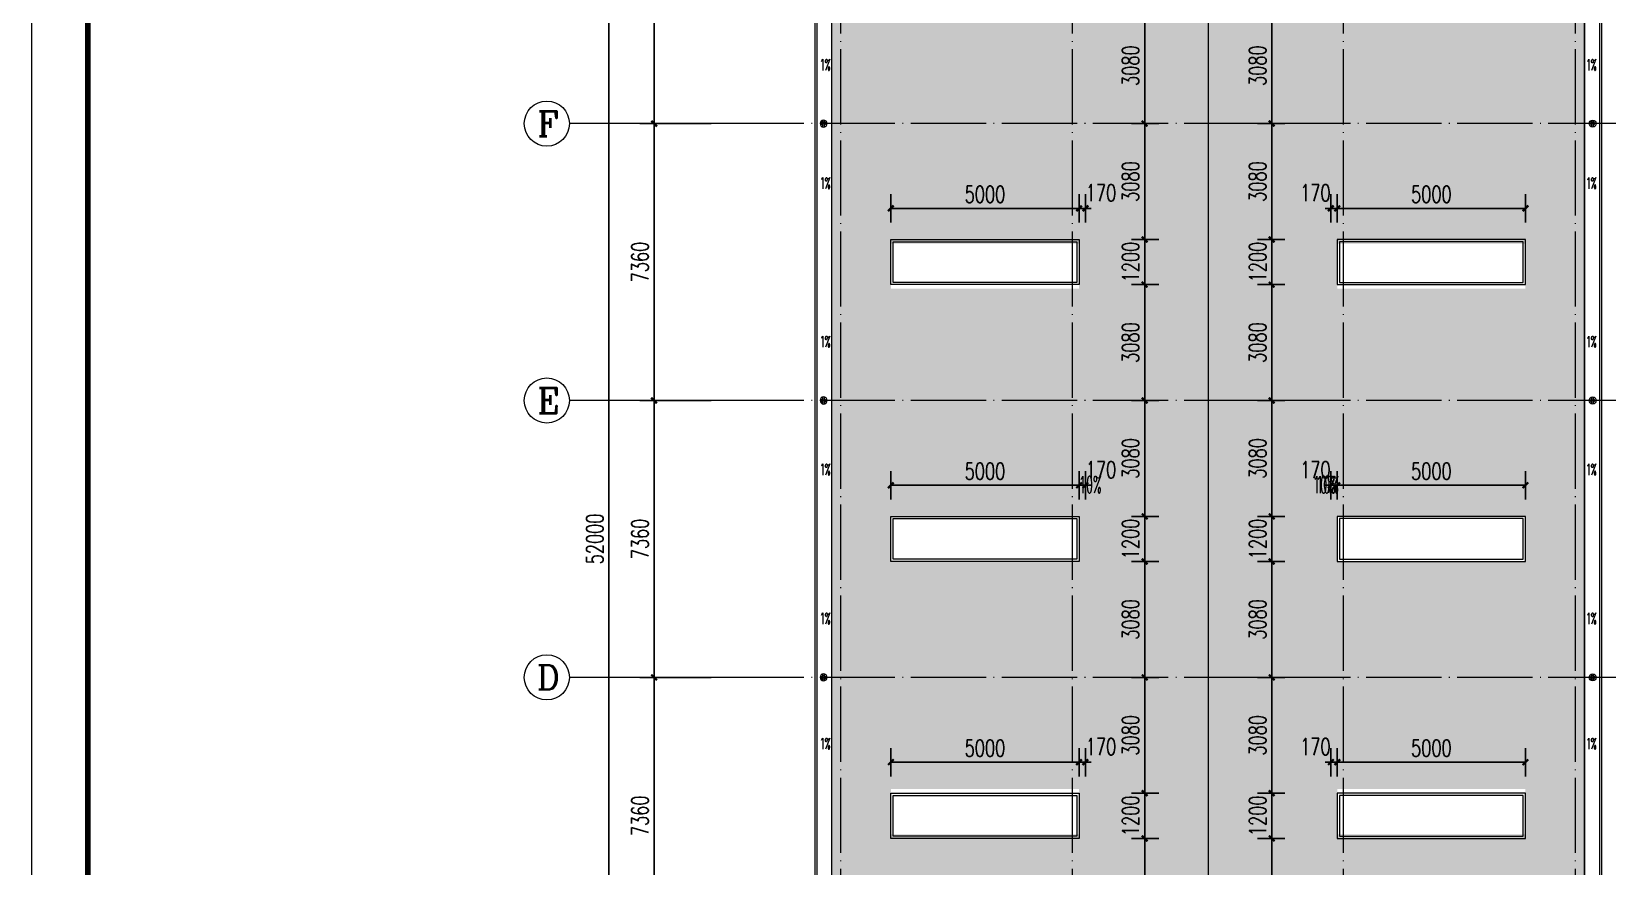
# Model space of a CAD drawing. Header units: inches. Extents: x -3733042 to -3450527, y 579159 to 997713.
# Drawn here: x -3732365 to -3690488, y 742819 to 765013 of the extents above; entities that cross this region are included whole.
import ezdxf

# ---------------------------------------------------------------- set-up
doc = ezdxf.new("R2010")
doc.units = ezdxf.units.IN
doc.header["$LTSCALE"] = 1000
doc.header["$MEASUREMENT"] = 0
doc.linetypes.add('DOTE', pattern=[2.42, 2, -0.2, 0.02, -0.2])
doc.linetypes.add('TG_Y', pattern=[2.3, 2, -0.3])
doc.layers.get('0').update_dxf_attribs({"lineweight": 18})
for name, color, linetype, lineweight in [('AXIS', 30, 'Continuous', 18), ('AXIS_TEXT', 7, 'Continuous', 18), ('DOTE', 14, 'DOTE', 18), ('EQUIP_雨水斗', 7, 'Continuous', 18), ('PUB_DIM', 3, 'Continuous', 18), ('PUB_TEXT', 7, 'Continuous', 18), ('PUB_TITLE', 153, 'Continuous', 18), ('SURFACE', 255, 'Continuous', 18), ('VPIPE-雨水', 4, 'TG_Y', 18), ('WINDOW', 4, 'Continuous', 18), ('地漏雨水管', 41, 'Continuous', 18), ('填充', 8, 'Continuous', 18)]:
    doc.layers.add(name, color=color, linetype=linetype, lineweight=lineweight)
doc.styles.add('_TCH_AXIS', font='complex.shx', dxfattribs={"bigfont": 'gbcbig.shx'})
doc.styles.add('_TCH_DIM', font='simplex.shx', dxfattribs={"width": 0.7, "bigfont": 'gbcbig.shx'})
doc.styles.add('_TCH_DIM_T3', font='simplex.shx', dxfattribs={"width": 0.705882, "bigfont": 'gbcbig.shx'})
doc.styles.add('COMPLEX', font='complex.shx')
doc.dimstyles.new('_TCH_ARCH&&150', dxfattribs={"dimtxt": 446.25, "dimasz": 150, "dimexe": 375, "dimexo": 450, "dimgap": 150, "dimtad": 1, "dimdec": 0, "dimzin": 0, "dimdsep": 46, "dimtxsty": '_TCH_DIM_T3', "dimblk": 'ARCHTICK', "dimcen": 0.09, "dimdle": 300, "dimclrt": 7, "dimazin": 2, "dimtfac": 1, "dimtdec": 0, "dimtix": 1, "dimtmove": 2, "dimatfit": 3, "dimfxl": 1, "dimtolj": 1, "dimarcsym": 0})

# ---------------------------------------------------------------- blocks, each defined once
blk = doc.blocks.new('$TwtSys$00000139')
at = {"color": 7}
for p, q in [((-19, 92), (-19, -92)), ((19, 92), (19, -92))]:
    blk.add_line(p, q, dxfattribs=at)
blk.add_circle((0, 0), 93.8)
blk = doc.blocks.new('_ArchTick_2')
at = {"color": 0, "linetype": 'ByBlock'}
blk.add_lwpolyline([(-0.5, -0.5, 0.4, 0.4, 0), (0.5, 0.5, 0.4, 0.4, 0)], format="xyseb", dxfattribs=at)
blk = doc.blocks.new('*X742')
at = {"layer": 'PUB_DIM', "color": 0, "lineweight": -2}
for p, q in [((-3699062, 743565), (-3699786, 743565)), ((-3699411, 740485), (-3699411, 743565)), ((-3699062, 740485), (-3699786, 740485))]:
    blk.add_line(p, q, dxfattribs=at)
at = {"layer": 'PUB_DIM', "color": 0, "lineweight": -2, "xscale": 150, "yscale": 150, "zscale": 150}
for p, rotation in [((-3699411, 743565), 90), ((-3699411, 740485), 270)]:
    blk.add_blockref('_ArchTick_2', p, dxfattribs=dict(at, rotation=rotation))
at = {"layer": 'PUB_DIM', "color": 7, "insert": (-3699785, 742025), "char_height": 446.2, "width": 1620, "attachment_point": 5, "rotation": 90, "style": '_TCH_DIM_T3'}
blk.add_mtext('3080', dxfattribs=at)
blk = doc.blocks.new('_ARCHTICK')
at = {"color": 0, "linetype": 'ByBlock', "const_width": 0.4}
blk.add_lwpolyline([(-0.5, -0.5), (0.5, 0.5)], dxfattribs=at)
blk = doc.blocks.new('*X743')
at = {"layer": 'PUB_DIM', "color": 0, "lineweight": -2}
for p, q in [((-3699062, 744765), (-3699786, 744765)), ((-3699411, 744765), (-3699411, 744915)), ((-3699411, 743565), (-3699411, 744765)), ((-3699062, 743565), (-3699786, 743565)), ((-3699411, 743565), (-3699411, 743415))]:
    blk.add_line(p, q, dxfattribs=at)
at = {"layer": 'PUB_DIM', "color": 0, "lineweight": -2, "xscale": 150, "yscale": 150, "zscale": 150}
for p, rotation in [((-3699411, 744765), 270), ((-3699411, 743565), 90)]:
    blk.add_blockref('_ArchTick_2', p, dxfattribs=dict(at, rotation=rotation))
at = {"layer": 'PUB_DIM', "color": 7, "insert": (-3699785, 744165), "char_height": 446.2, "width": 1530, "attachment_point": 5, "rotation": 90, "style": '_TCH_DIM_T3'}
blk.add_mtext('1200', dxfattribs=at)
blk = doc.blocks.new('*X744')
at = {"layer": 'PUB_DIM', "color": 0, "lineweight": -2}
for p, q in [((-3699062, 747845), (-3699786, 747845)), ((-3699411, 744765), (-3699411, 747845)), ((-3699062, 744765), (-3699786, 744765))]:
    blk.add_line(p, q, dxfattribs=at)
at = {"layer": 'PUB_DIM', "color": 0, "lineweight": -2, "xscale": 150, "yscale": 150, "zscale": 150}
for p, rotation in [((-3699411, 747845), 90), ((-3699411, 744765), 270)]:
    blk.add_blockref('_ArchTick_2', p, dxfattribs=dict(at, rotation=rotation))
at = {"layer": 'PUB_DIM', "color": 7, "insert": (-3699785, 746305), "char_height": 446.2, "width": 1620, "attachment_point": 5, "rotation": 90, "style": '_TCH_DIM_T3'}
blk.add_mtext('3080', dxfattribs=at)
blk = doc.blocks.new('*X745')
at = {"layer": 'PUB_DIM', "color": 0, "lineweight": -2}
for p, q in [((-3699062, 750925), (-3699786, 750925)), ((-3699411, 747845), (-3699411, 750925)), ((-3699062, 747845), (-3699786, 747845))]:
    blk.add_line(p, q, dxfattribs=at)
at = {"layer": 'PUB_DIM', "color": 0, "lineweight": -2, "xscale": 150, "yscale": 150, "zscale": 150}
for p, rotation in [((-3699411, 750925), 90), ((-3699411, 747845), 270)]:
    blk.add_blockref('_ArchTick_2', p, dxfattribs=dict(at, rotation=rotation))
at = {"layer": 'PUB_DIM', "color": 7, "insert": (-3699785, 749385), "char_height": 446.2, "width": 1620, "attachment_point": 5, "rotation": 90, "style": '_TCH_DIM_T3'}
blk.add_mtext('3080', dxfattribs=at)
blk = doc.blocks.new('*X746')
at = {"layer": 'PUB_DIM', "color": 0, "lineweight": -2}
for p, q in [((-3699062, 752125), (-3699786, 752125)), ((-3699411, 752125), (-3699411, 752275)), ((-3699411, 750925), (-3699411, 752125)), ((-3699062, 750925), (-3699786, 750925)), ((-3699411, 750925), (-3699411, 750775))]:
    blk.add_line(p, q, dxfattribs=at)
at = {"layer": 'PUB_DIM', "color": 0, "lineweight": -2, "xscale": 150, "yscale": 150, "zscale": 150}
for p, rotation in [((-3699411, 752125), 270), ((-3699411, 750925), 90)]:
    blk.add_blockref('_ArchTick_2', p, dxfattribs=dict(at, rotation=rotation))
at = {"layer": 'PUB_DIM', "color": 7, "insert": (-3699785, 751525), "char_height": 446.2, "width": 1530, "attachment_point": 5, "rotation": 90, "style": '_TCH_DIM_T3'}
blk.add_mtext('1200', dxfattribs=at)
blk = doc.blocks.new('*X747')
at = {"layer": 'PUB_DIM', "color": 0, "lineweight": -2}
for p, q in [((-3699062, 755205), (-3699786, 755205)), ((-3699411, 752125), (-3699411, 755205)), ((-3699062, 752125), (-3699786, 752125))]:
    blk.add_line(p, q, dxfattribs=at)
at = {"layer": 'PUB_DIM', "color": 0, "lineweight": -2, "xscale": 150, "yscale": 150, "zscale": 150}
for p, rotation in [((-3699411, 755205), 90), ((-3699411, 752125), 270)]:
    blk.add_blockref('_ArchTick_2', p, dxfattribs=dict(at, rotation=rotation))
at = {"layer": 'PUB_DIM', "color": 7, "insert": (-3699785, 753665), "char_height": 446.2, "width": 1620, "attachment_point": 5, "rotation": 90, "style": '_TCH_DIM_T3'}
blk.add_mtext('3080', dxfattribs=at)
blk = doc.blocks.new('*X748')
at = {"layer": 'PUB_DIM', "color": 0, "lineweight": -2}
for p, q in [((-3699062, 758285), (-3699786, 758285)), ((-3699411, 755205), (-3699411, 758285)), ((-3699062, 755205), (-3699786, 755205))]:
    blk.add_line(p, q, dxfattribs=at)
at = {"layer": 'PUB_DIM', "color": 0, "lineweight": -2, "xscale": 150, "yscale": 150, "zscale": 150}
for p, rotation in [((-3699411, 758285), 90), ((-3699411, 755205), 270)]:
    blk.add_blockref('_ArchTick_2', p, dxfattribs=dict(at, rotation=rotation))
at = {"layer": 'PUB_DIM', "color": 7, "insert": (-3699785, 756745), "char_height": 446.2, "width": 1620, "attachment_point": 5, "rotation": 90, "style": '_TCH_DIM_T3'}
blk.add_mtext('3080', dxfattribs=at)
blk = doc.blocks.new('*X749')
at = {"layer": 'PUB_DIM', "color": 0, "lineweight": -2}
for p, q in [((-3699062, 759485), (-3699786, 759485)), ((-3699411, 759485), (-3699411, 759635)), ((-3699411, 758285), (-3699411, 759485)), ((-3699062, 758285), (-3699786, 758285)), ((-3699411, 758285), (-3699411, 758135))]:
    blk.add_line(p, q, dxfattribs=at)
at = {"layer": 'PUB_DIM', "color": 0, "lineweight": -2, "xscale": 150, "yscale": 150, "zscale": 150}
for p, rotation in [((-3699411, 759485), 270), ((-3699411, 758285), 90)]:
    blk.add_blockref('_ArchTick_2', p, dxfattribs=dict(at, rotation=rotation))
at = {"layer": 'PUB_DIM', "color": 7, "insert": (-3699785, 758885), "char_height": 446.2, "width": 1530, "attachment_point": 5, "rotation": 90, "style": '_TCH_DIM_T3'}
blk.add_mtext('1200', dxfattribs=at)
blk = doc.blocks.new('*X750')
at = {"layer": 'PUB_DIM', "color": 0, "lineweight": -2}
for p, q in [((-3699062, 762565), (-3699786, 762565)), ((-3699411, 759485), (-3699411, 762565)), ((-3699062, 759485), (-3699786, 759485))]:
    blk.add_line(p, q, dxfattribs=at)
at = {"layer": 'PUB_DIM', "color": 0, "lineweight": -2, "xscale": 150, "yscale": 150, "zscale": 150}
for p, rotation in [((-3699411, 762565), 90), ((-3699411, 759485), 270)]:
    blk.add_blockref('_ArchTick_2', p, dxfattribs=dict(at, rotation=rotation))
at = {"layer": 'PUB_DIM', "color": 7, "insert": (-3699785, 761025), "char_height": 446.2, "width": 1620, "attachment_point": 5, "rotation": 90, "style": '_TCH_DIM_T3'}
blk.add_mtext('3080', dxfattribs=at)
blk = doc.blocks.new('*X751')
at = {"layer": 'PUB_DIM', "color": 0, "lineweight": -2}
for p, q in [((-3699062, 765645), (-3699786, 765645)), ((-3699411, 762565), (-3699411, 765645)), ((-3699062, 762565), (-3699786, 762565))]:
    blk.add_line(p, q, dxfattribs=at)
at = {"layer": 'PUB_DIM', "color": 0, "lineweight": -2, "xscale": 150, "yscale": 150, "zscale": 150}
for p, rotation in [((-3699411, 765645), 90), ((-3699411, 762565), 270)]:
    blk.add_blockref('_ArchTick_2', p, dxfattribs=dict(at, rotation=rotation))
at = {"layer": 'PUB_DIM', "color": 7, "insert": (-3699785, 764105), "char_height": 446.2, "width": 1620, "attachment_point": 5, "rotation": 90, "style": '_TCH_DIM_T3'}
blk.add_mtext('3080', dxfattribs=at)
blk = doc.blocks.new('*X761')
at = {"layer": 'PUB_DIM', "color": 0, "lineweight": -2}
for p, q in [((-3697668, 745215), (-3697668, 745967)), ((-3692668, 745215), (-3692668, 745967)), ((-3697668, 745592), (-3692668, 745592))]:
    blk.add_line(p, q, dxfattribs=at)
at = {"layer": 'PUB_DIM', "color": 0, "lineweight": -2, "xscale": 150, "yscale": 150, "zscale": 150, "rotation": 180}
blk.add_blockref('_ArchTick_2', (-3697668, 745592), dxfattribs=at)
at = {"layer": 'PUB_DIM', "color": 0, "lineweight": -2, "xscale": 150, "yscale": 150, "zscale": 150}
blk.add_blockref('_ArchTick_2', (-3692668, 745592), dxfattribs=at)
at = {"layer": 'PUB_DIM', "color": 7, "insert": (-3695168, 745965), "char_height": 446.2, "width": 1620, "attachment_point": 5, "style": '_TCH_DIM_T3'}
blk.add_mtext('5000', dxfattribs=at)
blk = doc.blocks.new('*X762')
at = {"layer": 'PUB_DIM', "color": 0, "lineweight": -2}
for p, q in [((-3697838, 745215), (-3697838, 745967)), ((-3697668, 745215), (-3697668, 745967)), ((-3697838, 745592), (-3697988, 745592)), ((-3697838, 745592), (-3697668, 745592)), ((-3697668, 745592), (-3697518, 745592))]:
    blk.add_line(p, q, dxfattribs=at)
at = {"layer": 'PUB_DIM', "color": 0, "lineweight": -2, "xscale": 150, "yscale": 150, "zscale": 150}
blk.add_blockref('_ArchTick_2', (-3697838, 745592), dxfattribs=at)
at = {"layer": 'PUB_DIM', "color": 0, "lineweight": -2, "xscale": 150, "yscale": 150, "zscale": 150, "rotation": 180}
blk.add_blockref('_ArchTick_2', (-3697668, 745592), dxfattribs=at)
at = {"layer": 'PUB_DIM', "color": 7, "insert": (-3698251, 746004), "char_height": 446.2, "width": 1080, "attachment_point": 5, "style": '_TCH_DIM_T3'}
blk.add_mtext('170', dxfattribs=at)
blk = doc.blocks.new('*X763')
at = {"layer": 'PUB_DIM', "color": 0, "lineweight": -2}
for p, q in [((-3697668, 752575), (-3697668, 753327)), ((-3697668, 752952), (-3692668, 752952)), ((-3692668, 752575), (-3692668, 753327))]:
    blk.add_line(p, q, dxfattribs=at)
at = {"layer": 'PUB_DIM', "color": 0, "lineweight": -2, "xscale": 150, "yscale": 150, "zscale": 150, "rotation": 180}
blk.add_blockref('_ArchTick_2', (-3697668, 752952), dxfattribs=at)
at = {"layer": 'PUB_DIM', "color": 0, "lineweight": -2, "xscale": 150, "yscale": 150, "zscale": 150}
blk.add_blockref('_ArchTick_2', (-3692668, 752952), dxfattribs=at)
at = {"layer": 'PUB_DIM', "color": 7, "insert": (-3695168, 753325), "char_height": 446.2, "width": 1620, "attachment_point": 5, "style": '_TCH_DIM_T3'}
blk.add_mtext('5000', dxfattribs=at)
blk = doc.blocks.new('*X764')
at = {"layer": 'PUB_DIM', "color": 0, "lineweight": -2}
for p, q in [((-3697838, 752952), (-3697988, 752952)), ((-3697838, 752575), (-3697838, 753327)), ((-3697838, 752952), (-3697668, 752952)), ((-3697668, 752575), (-3697668, 753327)), ((-3697668, 752952), (-3697518, 752952))]:
    blk.add_line(p, q, dxfattribs=at)
at = {"layer": 'PUB_DIM', "color": 0, "lineweight": -2, "xscale": 150, "yscale": 150, "zscale": 150}
blk.add_blockref('_ArchTick_2', (-3697838, 752952), dxfattribs=at)
at = {"layer": 'PUB_DIM', "color": 0, "lineweight": -2, "xscale": 150, "yscale": 150, "zscale": 150, "rotation": 180}
blk.add_blockref('_ArchTick_2', (-3697668, 752952), dxfattribs=at)
at = {"layer": 'PUB_DIM', "color": 7, "insert": (-3698251, 753364), "char_height": 446.2, "width": 1080, "attachment_point": 5, "style": '_TCH_DIM_T3'}
blk.add_mtext('170', dxfattribs=at)
blk = doc.blocks.new('*X765')
at = {"layer": 'PUB_DIM', "color": 0, "lineweight": -2}
for p, q in [((-3697668, 759935), (-3697668, 760687)), ((-3692668, 759935), (-3692668, 760687)), ((-3697668, 760312), (-3692668, 760312))]:
    blk.add_line(p, q, dxfattribs=at)
at = {"layer": 'PUB_DIM', "color": 0, "lineweight": -2, "xscale": 150, "yscale": 150, "zscale": 150, "rotation": 180}
blk.add_blockref('_ArchTick_2', (-3697668, 760312), dxfattribs=at)
at = {"layer": 'PUB_DIM', "color": 0, "lineweight": -2, "xscale": 150, "yscale": 150, "zscale": 150}
blk.add_blockref('_ArchTick_2', (-3692668, 760312), dxfattribs=at)
at = {"layer": 'PUB_DIM', "color": 7, "insert": (-3695168, 760685), "char_height": 446.2, "width": 1620, "attachment_point": 5, "style": '_TCH_DIM_T3'}
blk.add_mtext('5000', dxfattribs=at)
blk = doc.blocks.new('*X766')
at = {"layer": 'PUB_DIM', "color": 0, "lineweight": -2}
for p, q in [((-3697838, 759935), (-3697838, 760687)), ((-3697668, 759935), (-3697668, 760687)), ((-3697838, 760312), (-3697988, 760312)), ((-3697838, 760312), (-3697668, 760312)), ((-3697668, 760312), (-3697518, 760312))]:
    blk.add_line(p, q, dxfattribs=at)
at = {"layer": 'PUB_DIM', "color": 0, "lineweight": -2, "xscale": 150, "yscale": 150, "zscale": 150}
blk.add_blockref('_ArchTick_2', (-3697838, 760312), dxfattribs=at)
at = {"layer": 'PUB_DIM', "color": 0, "lineweight": -2, "xscale": 150, "yscale": 150, "zscale": 150, "rotation": 180}
blk.add_blockref('_ArchTick_2', (-3697668, 760312), dxfattribs=at)
at = {"layer": 'PUB_DIM', "color": 7, "insert": (-3698251, 760724), "char_height": 446.2, "width": 1080, "attachment_point": 5, "style": '_TCH_DIM_T3'}
blk.add_mtext('170', dxfattribs=at)
blk = doc.blocks.new('*X777')
at = {"layer": 'PUB_DIM', "color": 0, "lineweight": -2}
for p, q in [((-3703136, 743565), (-3702411, 743565)), ((-3702786, 740485), (-3702786, 743565)), ((-3703136, 740485), (-3702411, 740485))]:
    blk.add_line(p, q, dxfattribs=at)
at = {"layer": 'PUB_DIM', "color": 0, "lineweight": -2, "xscale": 150, "yscale": 150, "zscale": 150}
for p, rotation in [((-3702786, 743565), 90), ((-3702786, 740485), 270)]:
    blk.add_blockref('_ArchTick_2', p, dxfattribs=dict(at, rotation=rotation))
at = {"layer": 'PUB_DIM', "color": 7, "insert": (-3703160, 742025), "char_height": 446.2, "width": 1620, "attachment_point": 5, "rotation": 90, "style": '_TCH_DIM_T3'}
blk.add_mtext('3080', dxfattribs=at)
blk = doc.blocks.new('*X778')
at = {"layer": 'PUB_DIM', "color": 0, "lineweight": -2}
for p, q in [((-3703136, 744765), (-3702411, 744765)), ((-3702786, 744765), (-3702786, 744915)), ((-3702786, 743565), (-3702786, 744765)), ((-3703136, 743565), (-3702411, 743565)), ((-3702786, 743565), (-3702786, 743415))]:
    blk.add_line(p, q, dxfattribs=at)
at = {"layer": 'PUB_DIM', "color": 0, "lineweight": -2, "xscale": 150, "yscale": 150, "zscale": 150}
for p, rotation in [((-3702786, 744765), 270), ((-3702786, 743565), 90)]:
    blk.add_blockref('_ArchTick_2', p, dxfattribs=dict(at, rotation=rotation))
at = {"layer": 'PUB_DIM', "color": 7, "insert": (-3703160, 744165), "char_height": 446.2, "width": 1530, "attachment_point": 5, "rotation": 90, "style": '_TCH_DIM_T3'}
blk.add_mtext('1200', dxfattribs=at)
blk = doc.blocks.new('*X779')
at = {"layer": 'PUB_DIM', "color": 0, "lineweight": -2}
for p, q in [((-3703136, 747845), (-3702411, 747845)), ((-3702786, 744765), (-3702786, 747845)), ((-3703136, 744765), (-3702411, 744765))]:
    blk.add_line(p, q, dxfattribs=at)
at = {"layer": 'PUB_DIM', "color": 0, "lineweight": -2, "xscale": 150, "yscale": 150, "zscale": 150}
for p, rotation in [((-3702786, 747845), 90), ((-3702786, 744765), 270)]:
    blk.add_blockref('_ArchTick_2', p, dxfattribs=dict(at, rotation=rotation))
at = {"layer": 'PUB_DIM', "color": 7, "insert": (-3703160, 746305), "char_height": 446.2, "width": 1620, "attachment_point": 5, "rotation": 90, "style": '_TCH_DIM_T3'}
blk.add_mtext('3080', dxfattribs=at)
blk = doc.blocks.new('*X780')
at = {"layer": 'PUB_DIM', "color": 0, "lineweight": -2}
for p, q in [((-3703136, 750925), (-3702411, 750925)), ((-3702786, 747845), (-3702786, 750925)), ((-3703136, 747845), (-3702411, 747845))]:
    blk.add_line(p, q, dxfattribs=at)
at = {"layer": 'PUB_DIM', "color": 0, "lineweight": -2, "xscale": 150, "yscale": 150, "zscale": 150}
for p, rotation in [((-3702786, 750925), 90), ((-3702786, 747845), 270)]:
    blk.add_blockref('_ArchTick_2', p, dxfattribs=dict(at, rotation=rotation))
at = {"layer": 'PUB_DIM', "color": 7, "insert": (-3703160, 749385), "char_height": 446.2, "width": 1620, "attachment_point": 5, "rotation": 90, "style": '_TCH_DIM_T3'}
blk.add_mtext('3080', dxfattribs=at)
blk = doc.blocks.new('*X781')
at = {"layer": 'PUB_DIM', "color": 0, "lineweight": -2}
for p, q in [((-3703136, 752125), (-3702411, 752125)), ((-3702786, 752125), (-3702786, 752275)), ((-3702786, 750925), (-3702786, 752125)), ((-3703136, 750925), (-3702411, 750925)), ((-3702786, 750925), (-3702786, 750775))]:
    blk.add_line(p, q, dxfattribs=at)
at = {"layer": 'PUB_DIM', "color": 0, "lineweight": -2, "xscale": 150, "yscale": 150, "zscale": 150}
for p, rotation in [((-3702786, 752125), 270), ((-3702786, 750925), 90)]:
    blk.add_blockref('_ArchTick_2', p, dxfattribs=dict(at, rotation=rotation))
at = {"layer": 'PUB_DIM', "color": 7, "insert": (-3703160, 751525), "char_height": 446.2, "width": 1530, "attachment_point": 5, "rotation": 90, "style": '_TCH_DIM_T3'}
blk.add_mtext('1200', dxfattribs=at)
blk = doc.blocks.new('*X782')
at = {"layer": 'PUB_DIM', "color": 0, "lineweight": -2}
for p, q in [((-3703136, 755205), (-3702411, 755205)), ((-3702786, 752125), (-3702786, 755205)), ((-3703136, 752125), (-3702411, 752125))]:
    blk.add_line(p, q, dxfattribs=at)
at = {"layer": 'PUB_DIM', "color": 0, "lineweight": -2, "xscale": 150, "yscale": 150, "zscale": 150}
for p, rotation in [((-3702786, 755205), 90), ((-3702786, 752125), 270)]:
    blk.add_blockref('_ArchTick_2', p, dxfattribs=dict(at, rotation=rotation))
at = {"layer": 'PUB_DIM', "color": 7, "insert": (-3703160, 753665), "char_height": 446.2, "width": 1620, "attachment_point": 5, "rotation": 90, "style": '_TCH_DIM_T3'}
blk.add_mtext('3080', dxfattribs=at)
blk = doc.blocks.new('*X783')
at = {"layer": 'PUB_DIM', "color": 0, "lineweight": -2}
for p, q in [((-3703136, 758285), (-3702411, 758285)), ((-3702786, 755205), (-3702786, 758285)), ((-3703136, 755205), (-3702411, 755205))]:
    blk.add_line(p, q, dxfattribs=at)
at = {"layer": 'PUB_DIM', "color": 0, "lineweight": -2, "xscale": 150, "yscale": 150, "zscale": 150}
for p, rotation in [((-3702786, 758285), 90), ((-3702786, 755205), 270)]:
    blk.add_blockref('_ArchTick_2', p, dxfattribs=dict(at, rotation=rotation))
at = {"layer": 'PUB_DIM', "color": 7, "insert": (-3703160, 756745), "char_height": 446.2, "width": 1620, "attachment_point": 5, "rotation": 90, "style": '_TCH_DIM_T3'}
blk.add_mtext('3080', dxfattribs=at)
blk = doc.blocks.new('*X784')
at = {"layer": 'PUB_DIM', "color": 0, "lineweight": -2}
for p, q in [((-3703136, 759485), (-3702411, 759485)), ((-3702786, 759485), (-3702786, 759635)), ((-3702786, 758285), (-3702786, 759485)), ((-3703136, 758285), (-3702411, 758285)), ((-3702786, 758285), (-3702786, 758135))]:
    blk.add_line(p, q, dxfattribs=at)
at = {"layer": 'PUB_DIM', "color": 0, "lineweight": -2, "xscale": 150, "yscale": 150, "zscale": 150}
for p, rotation in [((-3702786, 759485), 270), ((-3702786, 758285), 90)]:
    blk.add_blockref('_ArchTick_2', p, dxfattribs=dict(at, rotation=rotation))
at = {"layer": 'PUB_DIM', "color": 7, "insert": (-3703160, 758885), "char_height": 446.2, "width": 1530, "attachment_point": 5, "rotation": 90, "style": '_TCH_DIM_T3'}
blk.add_mtext('1200', dxfattribs=at)
blk = doc.blocks.new('*X785')
at = {"layer": 'PUB_DIM', "color": 0, "lineweight": -2}
for p, q in [((-3703136, 762565), (-3702411, 762565)), ((-3702786, 759485), (-3702786, 762565)), ((-3703136, 759485), (-3702411, 759485))]:
    blk.add_line(p, q, dxfattribs=at)
at = {"layer": 'PUB_DIM', "color": 0, "lineweight": -2, "xscale": 150, "yscale": 150, "zscale": 150}
for p, rotation in [((-3702786, 762565), 90), ((-3702786, 759485), 270)]:
    blk.add_blockref('_ArchTick_2', p, dxfattribs=dict(at, rotation=rotation))
at = {"layer": 'PUB_DIM', "color": 7, "insert": (-3703160, 761025), "char_height": 446.2, "width": 1620, "attachment_point": 5, "rotation": 90, "style": '_TCH_DIM_T3'}
blk.add_mtext('3080', dxfattribs=at)
blk = doc.blocks.new('*X786')
at = {"layer": 'PUB_DIM', "color": 0, "lineweight": -2}
for p, q in [((-3703136, 765645), (-3702411, 765645)), ((-3702786, 762565), (-3702786, 765645)), ((-3703136, 762565), (-3702411, 762565))]:
    blk.add_line(p, q, dxfattribs=at)
at = {"layer": 'PUB_DIM', "color": 0, "lineweight": -2, "xscale": 150, "yscale": 150, "zscale": 150}
for p, rotation in [((-3702786, 765645), 90), ((-3702786, 762565), 270)]:
    blk.add_blockref('_ArchTick_2', p, dxfattribs=dict(at, rotation=rotation))
at = {"layer": 'PUB_DIM', "color": 7, "insert": (-3703160, 764105), "char_height": 446.2, "width": 1620, "attachment_point": 5, "rotation": 90, "style": '_TCH_DIM_T3'}
blk.add_mtext('3080', dxfattribs=at)
blk = doc.blocks.new('*X796')
at = {"layer": 'PUB_DIM', "color": 0, "lineweight": -2}
for p, q in [((-3709530, 745215), (-3709530, 745967)), ((-3704530, 745215), (-3704530, 745967)), ((-3709530, 745592), (-3704530, 745592))]:
    blk.add_line(p, q, dxfattribs=at)
at = {"layer": 'PUB_DIM', "color": 0, "lineweight": -2, "xscale": 150, "yscale": 150, "zscale": 150, "rotation": 180}
blk.add_blockref('_ArchTick_2', (-3709530, 745592), dxfattribs=at)
at = {"layer": 'PUB_DIM', "color": 0, "lineweight": -2, "xscale": 150, "yscale": 150, "zscale": 150}
blk.add_blockref('_ArchTick_2', (-3704530, 745592), dxfattribs=at)
at = {"layer": 'PUB_DIM', "color": 7, "insert": (-3707030, 745965), "char_height": 446.2, "width": 1620, "attachment_point": 5, "style": '_TCH_DIM_T3'}
blk.add_mtext('5000', dxfattribs=at)
blk = doc.blocks.new('*X797')
at = {"layer": 'PUB_DIM', "color": 0, "lineweight": -2}
for p, q in [((-3704530, 745215), (-3704530, 745967)), ((-3704360, 745215), (-3704360, 745967)), ((-3704530, 745592), (-3704680, 745592)), ((-3704530, 745592), (-3704360, 745592)), ((-3704360, 745592), (-3704210, 745592))]:
    blk.add_line(p, q, dxfattribs=at)
at = {"layer": 'PUB_DIM', "color": 0, "lineweight": -2, "xscale": 150, "yscale": 150, "zscale": 150}
blk.add_blockref('_ArchTick_2', (-3704530, 745592), dxfattribs=at)
at = {"layer": 'PUB_DIM', "color": 0, "lineweight": -2, "xscale": 150, "yscale": 150, "zscale": 150, "rotation": 180}
blk.add_blockref('_ArchTick_2', (-3704360, 745592), dxfattribs=at)
at = {"layer": 'PUB_DIM', "color": 7, "insert": (-3703947, 746004), "char_height": 446.2, "width": 1080, "attachment_point": 5, "style": '_TCH_DIM_T3'}
blk.add_mtext('170', dxfattribs=at)
blk = doc.blocks.new('*X798')
at = {"layer": 'PUB_DIM', "color": 0, "lineweight": -2}
for p, q in [((-3709530, 752575), (-3709530, 753327)), ((-3709530, 752952), (-3704530, 752952)), ((-3704530, 752575), (-3704530, 753327))]:
    blk.add_line(p, q, dxfattribs=at)
at = {"layer": 'PUB_DIM', "color": 0, "lineweight": -2, "xscale": 150, "yscale": 150, "zscale": 150, "rotation": 180}
blk.add_blockref('_ArchTick_2', (-3709530, 752952), dxfattribs=at)
at = {"layer": 'PUB_DIM', "color": 0, "lineweight": -2, "xscale": 150, "yscale": 150, "zscale": 150}
blk.add_blockref('_ArchTick_2', (-3704530, 752952), dxfattribs=at)
at = {"layer": 'PUB_DIM', "color": 7, "insert": (-3707030, 753325), "char_height": 446.2, "width": 1620, "attachment_point": 5, "style": '_TCH_DIM_T3'}
blk.add_mtext('5000', dxfattribs=at)
blk = doc.blocks.new('*X799')
at = {"layer": 'PUB_DIM', "color": 0, "lineweight": -2}
for p, q in [((-3704530, 752952), (-3704680, 752952)), ((-3704530, 752575), (-3704530, 753327)), ((-3704530, 752952), (-3704360, 752952)), ((-3704360, 752575), (-3704360, 753327)), ((-3704360, 752952), (-3704210, 752952))]:
    blk.add_line(p, q, dxfattribs=at)
at = {"layer": 'PUB_DIM', "color": 0, "lineweight": -2, "xscale": 150, "yscale": 150, "zscale": 150}
blk.add_blockref('_ArchTick_2', (-3704530, 752952), dxfattribs=at)
at = {"layer": 'PUB_DIM', "color": 0, "lineweight": -2, "xscale": 150, "yscale": 150, "zscale": 150, "rotation": 180}
blk.add_blockref('_ArchTick_2', (-3704360, 752952), dxfattribs=at)
at = {"layer": 'PUB_DIM', "color": 7, "insert": (-3703947, 753364), "char_height": 446.2, "width": 1080, "attachment_point": 5, "style": '_TCH_DIM_T3'}
blk.add_mtext('170', dxfattribs=at)
blk = doc.blocks.new('*X800')
at = {"layer": 'PUB_DIM', "color": 0, "lineweight": -2}
for p, q in [((-3709530, 759935), (-3709530, 760687)), ((-3704530, 759935), (-3704530, 760687)), ((-3709530, 760312), (-3704530, 760312))]:
    blk.add_line(p, q, dxfattribs=at)
at = {"layer": 'PUB_DIM', "color": 0, "lineweight": -2, "xscale": 150, "yscale": 150, "zscale": 150, "rotation": 180}
blk.add_blockref('_ArchTick_2', (-3709530, 760312), dxfattribs=at)
at = {"layer": 'PUB_DIM', "color": 0, "lineweight": -2, "xscale": 150, "yscale": 150, "zscale": 150}
blk.add_blockref('_ArchTick_2', (-3704530, 760312), dxfattribs=at)
at = {"layer": 'PUB_DIM', "color": 7, "insert": (-3707030, 760685), "char_height": 446.2, "width": 1620, "attachment_point": 5, "style": '_TCH_DIM_T3'}
blk.add_mtext('5000', dxfattribs=at)
blk = doc.blocks.new('*X801')
at = {"layer": 'PUB_DIM', "color": 0, "lineweight": -2}
for p, q in [((-3704530, 759935), (-3704530, 760687)), ((-3704360, 759935), (-3704360, 760687)), ((-3704530, 760312), (-3704680, 760312)), ((-3704530, 760312), (-3704360, 760312)), ((-3704360, 760312), (-3704210, 760312))]:
    blk.add_line(p, q, dxfattribs=at)
at = {"layer": 'PUB_DIM', "color": 0, "lineweight": -2, "xscale": 150, "yscale": 150, "zscale": 150}
blk.add_blockref('_ArchTick_2', (-3704530, 760312), dxfattribs=at)
at = {"layer": 'PUB_DIM', "color": 0, "lineweight": -2, "xscale": 150, "yscale": 150, "zscale": 150, "rotation": 180}
blk.add_blockref('_ArchTick_2', (-3704360, 760312), dxfattribs=at)
at = {"layer": 'PUB_DIM', "color": 7, "insert": (-3703947, 760724), "char_height": 446.2, "width": 1080, "attachment_point": 5, "style": '_TCH_DIM_T3'}
blk.add_mtext('170', dxfattribs=at)
blk = doc.blocks.new('*X823')
at = {"layer": 'AXIS', "color": 0, "lineweight": -2}
for p, q in [((-3714307, 747845), (-3716197, 747845)), ((-3715822, 740485), (-3715822, 747845)), ((-3714307, 740485), (-3716197, 740485))]:
    blk.add_line(p, q, dxfattribs=at)
at = {"layer": 'AXIS', "color": 0, "lineweight": -2, "xscale": 150, "yscale": 150, "zscale": 150}
for p, rotation in [((-3715822, 747845), 90), ((-3715822, 740485), 270)]:
    blk.add_blockref('_ArchTick_2', p, dxfattribs=dict(at, rotation=rotation))
at = {"layer": 'AXIS', "color": 7, "insert": (-3716195, 744165), "char_height": 446.2, "width": 1620, "attachment_point": 5, "rotation": 90, "style": '_TCH_DIM_T3'}
blk.add_mtext('7360', dxfattribs=at)
blk = doc.blocks.new('*X824')
at = {"layer": 'AXIS', "color": 0, "lineweight": -2}
for p, q in [((-3714307, 755205), (-3716197, 755205)), ((-3715822, 747845), (-3715822, 755205)), ((-3714307, 747845), (-3716197, 747845))]:
    blk.add_line(p, q, dxfattribs=at)
at = {"layer": 'AXIS', "color": 0, "lineweight": -2, "xscale": 150, "yscale": 150, "zscale": 150}
for p, rotation in [((-3715822, 755205), 90), ((-3715822, 747845), 270)]:
    blk.add_blockref('_ArchTick_2', p, dxfattribs=dict(at, rotation=rotation))
at = {"layer": 'AXIS', "color": 7, "insert": (-3716195, 751525), "char_height": 446.2, "width": 1620, "attachment_point": 5, "rotation": 90, "style": '_TCH_DIM_T3'}
blk.add_mtext('7360', dxfattribs=at)
blk = doc.blocks.new('*X825')
at = {"layer": 'AXIS', "color": 0, "lineweight": -2}
for p, q in [((-3714307, 762565), (-3716197, 762565)), ((-3715822, 755205), (-3715822, 762565)), ((-3714307, 755205), (-3716197, 755205))]:
    blk.add_line(p, q, dxfattribs=at)
at = {"layer": 'AXIS', "color": 0, "lineweight": -2, "xscale": 150, "yscale": 150, "zscale": 150}
for p, rotation in [((-3715822, 762565), 90), ((-3715822, 755205), 270)]:
    blk.add_blockref('_ArchTick_2', p, dxfattribs=dict(at, rotation=rotation))
at = {"layer": 'AXIS', "color": 7, "insert": (-3716195, 758885), "char_height": 446.2, "width": 1620, "attachment_point": 5, "rotation": 90, "style": '_TCH_DIM_T3'}
blk.add_mtext('7360', dxfattribs=at)
blk = doc.blocks.new('*X826')
at = {"layer": 'AXIS', "color": 0, "lineweight": -2}
for p, q in [((-3714307, 769925), (-3716197, 769925)), ((-3715822, 762565), (-3715822, 769925)), ((-3714307, 762565), (-3716197, 762565))]:
    blk.add_line(p, q, dxfattribs=at)
at = {"layer": 'AXIS', "color": 0, "lineweight": -2, "xscale": 150, "yscale": 150, "zscale": 150}
for p, rotation in [((-3715822, 769925), 90), ((-3715822, 762565), 270)]:
    blk.add_blockref('_ArchTick_2', p, dxfattribs=dict(at, rotation=rotation))
at = {"layer": 'AXIS', "color": 7, "insert": (-3716195, 766245), "char_height": 446.2, "width": 1620, "attachment_point": 5, "rotation": 90, "style": '_TCH_DIM_T3'}
blk.add_mtext('7360', dxfattribs=at)
blk = doc.blocks.new('*X829')
at = {"layer": 'AXIS', "color": 0, "lineweight": -2}
for p, q in [((-3714307, 777525), (-3717397, 777525)), ((-3717022, 725525), (-3717022, 777525)), ((-3714307, 725525), (-3717397, 725525))]:
    blk.add_line(p, q, dxfattribs=at)
at = {"layer": 'AXIS', "color": 0, "lineweight": -2, "xscale": 150, "yscale": 150, "zscale": 150}
for p, rotation in [((-3717022, 777525), 90), ((-3717022, 725525), 270)]:
    blk.add_blockref('_ArchTick_2', p, dxfattribs=dict(at, rotation=rotation))
at = {"layer": 'AXIS', "color": 7, "insert": (-3717395, 751525), "char_height": 446.2, "width": 2070, "attachment_point": 5, "rotation": 90, "style": '_TCH_DIM_T3'}
blk.add_mtext('52000', dxfattribs=at)
blk = doc.blocks.new('_AXISO')
blk.add_circle((0, 0), 0.5)
at = {"layer": 'AXIS_TEXT', "style": 'COMPLEX', "width": 1.04167}
blk.add_attdef('A', (-0.25, -0.28), '', height=0.56, dxfattribs=at)

msp = doc.modelspace()

# ---------------------------------------------------------------- hatches: boundary and pattern name
at = {"layer": '填充'}
h = msp.add_hatch(dxfattribs=at)
h.set_pattern_fill('ANSI33', color=256, scale=300, angle=315, style=0)
h.paths.add_polyline_path([(-3709529.8, 773055.5), (-3709529.8, 774255.5), (-3704529.8, 774255.5), (-3704529.8, 773055.5)], flags=0)
h.paths.add_polyline_path([(-3709529.8, 765675.5), (-3709529.8, 766875.5), (-3704529.8, 766875.5), (-3704529.8, 765675.5)], flags=0)
h.paths.add_polyline_path([(-3709529.8, 758175.5), (-3709529.8, 759375.5), (-3704529.8, 759375.5), (-3704529.8, 758175.5)], flags=0)
h.paths.add_polyline_path([(-3704529.8, 752125.5), (-3704529.8, 750925.5), (-3709529.8, 750925.5), (-3709529.8, 752125.5)], flags=0)
h.paths.add_polyline_path([(-3709529.8, 743675.5), (-3709529.8, 744875.5), (-3704529.8, 744875.5), (-3704529.8, 743675.5)], flags=0)
h.paths.add_polyline_path([(-3709529.8, 736175.5), (-3709529.8, 737375.5), (-3704529.8, 737375.5), (-3704529.8, 736175.5)], flags=0)
h.paths.add_polyline_path([(-3704529.8, 729995.5), (-3704529.8, 728795.5), (-3709529.8, 728795.5), (-3709529.8, 729995.5)], flags=0)
h.paths.add_polyline_path([(-3697668.1, 728795.5), (-3697668.1, 729995.5), (-3692668.1, 729995.5), (-3692668.1, 728795.5)], flags=0)
h.paths.add_polyline_path([(-3692668.1, 736175.5), (-3697668.1, 736175.5), (-3697668.1, 737375.5), (-3692668.1, 737375.5)], flags=0)
h.paths.add_polyline_path([(-3697668.1, 743675.5), (-3697668.1, 744875.5), (-3692668.1, 744875.5), (-3692668.1, 743675.5)], flags=0)
h.paths.add_polyline_path([(-3692668.1, 750925.5), (-3697668.1, 750925.5), (-3697668.1, 752125.5), (-3692668.1, 752125.5)], flags=0)
h.paths.add_polyline_path([(-3692668.1, 758175.5), (-3697668.1, 758175.5), (-3697668.1, 759375.5), (-3692668.1, 759375.5)], flags=0)
h.paths.add_polyline_path([(-3692668.1, 765675.5), (-3697668.1, 765675.5), (-3697668.1, 766875.5), (-3692668.1, 766875.5)], flags=0)
h.paths.add_polyline_path([(-3711098.9, 725525.5), (-3691100.2, 725525.5), (-3691100.2, 777525.5), (-3711098.9, 777525.5)], flags=0)
h.paths.add_polyline_path([(-3692668.1, 774255.5), (-3692668.1, 773055.5), (-3697668.1, 773055.5), (-3697668.1, 774255.5)], flags=0)

# ---------------------------------------------------------------- linework, layer by layer
at = {"layer": 'AXIS'}
for p, q in [((-3713856.5, 762565.5), (-3718072, 762565.5)), ((-3713856.5, 755205.5), (-3718072, 755205.5)), ((-3713856.5, 747845.5), (-3718072, 747845.5))]:
    msp.add_line(p, q, dxfattribs=at)
at = {"layer": 'DOTE'}
for p, q in [((-3710859.6, 723819.5), (-3710859.6, 778318.6)), ((-3704699.6, 723819.5), (-3704699.6, 778318.6)), ((-3697499.6, 723819.5), (-3697499.6, 778318.6)), ((-3691339.6, 723819.5), (-3691339.6, 778318.6)), ((-3690060.9, 762565.5), (-3713856.5, 762565.5)), ((-3690060.9, 755205.5), (-3713856.5, 755205.5)), ((-3690060.9, 747845.5), (-3713856.5, 747845.5))]:
    msp.add_line(p, q, dxfattribs=at)
at = {"layer": 'PUB_TITLE'}
msp.add_lwpolyline([(-3732364.6, 700712.6), (-3669364.6, 700712.6), (-3669364.6, 789812.6), (-3732364.6, 789812.6)], close=True, dxfattribs=at)
msp.add_lwpolyline([(-3730864.6, 702212.6, 150, 150, 0), (-3670864.6, 702212.6, 150, 150, 0), (-3670864.6, 786062.6, 150, 150, 0), (-3730864.6, 786062.6, 150, 150, 0)], format="xyseb", close=True, dxfattribs=at)
at = {"layer": 'SURFACE'}
msp.add_line((-3701098.9, 777525.5), (-3701098.9, 725524.8), dxfattribs=at)
for points in [[(-3711098.9, 777525.5), (-3711548.9, 777525.5), (-3711548.9, 725525.5), (-3711098.9, 725525.5)], [(-3711098.9, 777475.5), (-3711498.9, 777475.5), (-3711498.9, 725575.5), (-3711098.9, 725575.5)], [(-3691098.9, 725525.5), (-3711098.9, 725525.5), (-3711098.9, 777525.5), (-3691098.9, 777525.5)], [(-3691100.2, 777525.5), (-3690650.2, 777525.5), (-3690650.2, 725525.5), (-3691100.2, 725525.5)], [(-3691100.2, 777475.5), (-3690700.2, 777475.5), (-3690700.2, 725575.5), (-3691100.2, 725575.5)]]:
    msp.add_lwpolyline(points, close=True, dxfattribs=at)
at = {"layer": 'VPIPE-雨水', "linetype": 'Continuous'}
for centre in [(-3711317, 762565.5), (-3690882.1, 762565.5), (-3711317, 755205.5), (-3690882.1, 755205.5), (-3711317, 747845.5), (-3690882.1, 747845.5)]:
    msp.add_circle(centre, 50, dxfattribs=at)
at = {"layer": 'WINDOW'}
for points in [[(-3709529.8, 759485.5), (-3704529.8, 759485.5), (-3704529.8, 758285.5), (-3709529.8, 758285.5)], [(-3709469.8, 759425.5), (-3704589.8, 759425.5), (-3704589.8, 758345.5), (-3709469.8, 758345.5)], [(-3692668.1, 759485.5), (-3697668.1, 759485.5), (-3697668.1, 758285.5), (-3692668.1, 758285.5)], [(-3692728.1, 759425.5), (-3697608.1, 759425.5), (-3697608.1, 758345.5), (-3692728.1, 758345.5)], [(-3709529.8, 752125.5), (-3704529.8, 752125.5), (-3704529.8, 750925.5), (-3709529.8, 750925.5)], [(-3692668.1, 752125.5), (-3697668.1, 752125.5), (-3697668.1, 750925.5), (-3692668.1, 750925.5)], [(-3709469.8, 752065.5), (-3704589.8, 752065.5), (-3704589.8, 750985.5), (-3709469.8, 750985.5)], [(-3692728.1, 752065.5), (-3697608.1, 752065.5), (-3697608.1, 750985.5), (-3692728.1, 750985.5)], [(-3709529.8, 744765.5), (-3704529.8, 744765.5), (-3704529.8, 743565.5), (-3709529.8, 743565.5)], [(-3709469.8, 744705.5), (-3704589.8, 744705.5), (-3704589.8, 743625.5), (-3709469.8, 743625.5)], [(-3692668.1, 744765.5), (-3697668.1, 744765.5), (-3697668.1, 743565.5), (-3692668.1, 743565.5)], [(-3692728.1, 744705.5), (-3697608.1, 744705.5), (-3697608.1, 743625.5), (-3692728.1, 743625.5)]]:
    msp.add_lwpolyline(points, close=True, dxfattribs=at)
at = {"layer": '地漏雨水管'}
for points in [[(-3711277.9, 763874.4, 0, 0, 0), (-3711277.9, 763113, 80, 0, 0), (-3711277.9, 762813, 0, 0, 0)], [(-3690921.2, 763874.4, 0, 0, 0), (-3690921.2, 763113, 80, 0, 0), (-3690921.2, 762813, 0, 0, 0)], [(-3711277.9, 761237.3, 0, 0, 0), (-3711277.9, 761928.7, 80, 0, 0), (-3711277.9, 762228.7, 0, 0, 0)], [(-3690921.2, 761237.3, 0, 0, 0), (-3690921.2, 761928.7, 80, 0, 0), (-3690921.2, 762228.7, 0, 0, 0)], [(-3711277.9, 756514.4, 0, 0, 0), (-3711277.9, 755753, 80, 0, 0), (-3711277.9, 755453, 0, 0, 0)], [(-3690921.2, 756514.4, 0, 0, 0), (-3690921.2, 755753, 80, 0, 0), (-3690921.2, 755453, 0, 0, 0)], [(-3711277.9, 753627.3, 0, 0, 0), (-3711277.9, 754568.7, 80, 0, 0), (-3711277.9, 754868.7, 0, 0, 0)], [(-3690921.2, 753627.3, 0, 0, 0), (-3690921.2, 754568.7, 80, 0, 0), (-3690921.2, 754868.7, 0, 0, 0)], [(-3702883.5, 752588.8, 0, 0, 0), (-3705170.2, 752588.8, 120, 0, 0), (-3705620.2, 752588.8, 0, 0, 0)], [(-3699396.6, 752588.8, 0, 0, 0), (-3697109.9, 752588.8, 120, 0, 0), (-3696659.9, 752588.8, 0, 0, 0)], [(-3699314.4, 752588.8, 0, 0, 0), (-3697027.7, 752588.8, 120, 0, 0), (-3696577.7, 752588.8, 0, 0, 0)], [(-3711277.9, 749154.4, 0, 0, 0), (-3711277.9, 748393, 80, 0, 0), (-3711277.9, 748093, 0, 0, 0)], [(-3690921.2, 749154.4, 0, 0, 0), (-3690921.2, 748393, 80, 0, 0), (-3690921.2, 748093, 0, 0, 0)], [(-3711277.9, 746447.3, 0, 0, 0), (-3711277.9, 747208.7, 80, 0, 0), (-3711277.9, 747508.7, 0, 0, 0)], [(-3690921.2, 746447.3, 0, 0, 0), (-3690921.2, 747208.7, 80, 0, 0), (-3690921.2, 747508.7, 0, 0, 0)]]:
    msp.add_lwpolyline(points, format="xyseb", dxfattribs=at)

# ---------------------------------------------------------------- block references
at = {"layer": 'AXIS'}
ref = msp.add_blockref('_AXISO', (-3718672, 762565.5), dxfattribs=dict(at, xscale=1200, yscale=1200, zscale=1200))
ref.add_attrib('A', 'F', (-3718926.5, 762231.4), dxfattribs={"layer": 'AXIS_TEXT', "height": 668.2, "style": '_TCH_AXIS'})
ref = msp.add_blockref('_AXISO', (-3718672, 755205.5), dxfattribs=dict(at, xscale=1200, yscale=1200, zscale=1200))
ref.add_attrib('A', 'E', (-3718926.5, 754871.4), dxfattribs={"layer": 'AXIS_TEXT', "height": 668.2, "style": '_TCH_AXIS'})
ref = msp.add_blockref('_AXISO', (-3718672, 747845.5), dxfattribs=dict(at, xscale=1200, yscale=1200, zscale=1200))
ref.add_attrib('A', 'D', (-3718936.2, 747519), dxfattribs={"layer": 'AXIS_TEXT', "height": 652.9, "style": '_TCH_AXIS'})
at = {"layer": 'EQUIP_雨水斗', "xscale": -1, "rotation": 180}
for p in [(-3711317, 762565.5), (-3711317, 755205.5), (-3711317, 747845.5)]:
    msp.add_blockref('$TwtSys$00000139', p, dxfattribs=at)
at = {"layer": 'EQUIP_雨水斗', "rotation": 180}
for p in [(-3690882.1, 762565.5), (-3690882.1, 755205.5), (-3690882.1, 747845.5)]:
    msp.add_blockref('$TwtSys$00000139', p, dxfattribs=at)

# ---------------------------------------------------------------- texts
at = {"layer": 'PUB_TEXT', "style": '_TCH_DIM', "width": 0.494118}
for s, height, p in [('1%', 297.5, (-3711410.9, 763979.4)), ('1%', 297.5, (-3691054.2, 763979.4)), ('1%', 297.5, (-3711410.9, 760834.8)), ('1%', 297.5, (-3691054.2, 760834.8)), ('1%', 297.5, (-3711410.9, 756619.4)), ('1%', 297.5, (-3691054.2, 756619.4)), ('1%', 297.5, (-3711410.9, 753224.8)), ('1%', 297.5, (-3691054.2, 753224.8)), ('10%', 446.25, (-3704535.3, 752746.3)), ('10%', 446.25, (-3698311.8, 752746.3)), ('10%', 446.25, (-3698229.5, 752746.3)), ('1%', 297.5, (-3711410.9, 749259.4)), ('1%', 297.5, (-3691054.2, 749259.4)), ('1%', 297.5, (-3711410.9, 745934.8)), ('1%', 297.5, (-3691054.2, 745934.8))]:
    msp.add_text(s, height=height, dxfattribs=at).set_placement(p)

# ---------------------------------------------------------------- dimensions: what is measured, and where the dimension line sits
at = {"layer": 'AXIS'}
for base, p1, p2, picture, middle in [((-3717022, 777525.5), (-3713856.5, 725525.5), (-3713856.5, 777525.5), '*X829', (-3717395.1, 751525.5)), ((-3715822, 769925.5), (-3713856.5, 762565.5), (-3713856.5, 769925.5), '*X826', (-3716195.1, 766245.5)), ((-3715822, 762565.5), (-3713856.5, 755205.5), (-3713856.5, 762565.5), '*X825', (-3716195.1, 758885.5)), ((-3715822, 755205.5), (-3713856.5, 747845.5), (-3713856.5, 755205.5), '*X824', (-3716195.1, 751525.5)), ((-3715822, 747845.5), (-3713856.5, 740485.5), (-3713856.5, 747845.5), '*X823', (-3716195.1, 744165.5))]:
    dim = msp.add_linear_dim(base=base, p1=p1, p2=p2, angle=90, dimstyle='_TCH_ARCH&&150', override={"dimsah": 1, "dimtzin": 0}, dxfattribs=at)
    dim.commit()
    dim.dimension.update_dxf_attribs({"geometry": picture, "text_midpoint": middle})
at = {"layer": 'PUB_DIM'}
for base, p1, p2, picture, middle in [((-3702786.4, 765645.5), (-3703586.3, 762565.5), (-3703586.3, 765645.5), '*X786', (-3703159.6, 764105.5)), ((-3699411.4, 765645.5), (-3698611.6, 762565.5), (-3698611.6, 765645.5), '*X751', (-3699784.5, 764105.5)), ((-3702786.4, 762565.5), (-3703586.3, 759485.5), (-3703586.3, 762565.5), '*X785', (-3703159.6, 761025.5)), ((-3699411.4, 762565.5), (-3698611.6, 759485.5), (-3698611.6, 762565.5), '*X750', (-3699784.5, 761025.5)), ((-3702786.4, 759485.5), (-3703586.3, 758285.5), (-3703586.3, 759485.5), '*X784', (-3703159.6, 758885.5)), ((-3699411.4, 759485.5), (-3698611.6, 758285.5), (-3698611.6, 759485.5), '*X749', (-3699784.5, 758885.5)), ((-3702786.4, 758285.5), (-3703586.3, 755205.5), (-3703586.3, 758285.5), '*X783', (-3703159.6, 756745.5)), ((-3699411.4, 758285.5), (-3698611.6, 755205.5), (-3698611.6, 758285.5), '*X748', (-3699784.5, 756745.5)), ((-3702786.4, 755205.5), (-3703586.3, 752125.5), (-3703586.3, 755205.5), '*X782', (-3703159.6, 753665.5)), ((-3699411.4, 755205.5), (-3698611.6, 752125.5), (-3698611.6, 755205.5), '*X747', (-3699784.5, 753665.5)), ((-3702786.4, 752125.5), (-3703586.3, 750925.5), (-3703586.3, 752125.5), '*X781', (-3703159.6, 751525.5)), ((-3699411.4, 752125.5), (-3698611.6, 750925.5), (-3698611.6, 752125.5), '*X746', (-3699784.5, 751525.5)), ((-3702786.4, 750925.5), (-3703586.3, 747845.5), (-3703586.3, 750925.5), '*X780', (-3703159.6, 749385.5)), ((-3699411.4, 750925.5), (-3698611.6, 747845.5), (-3698611.6, 750925.5), '*X745', (-3699784.5, 749385.5)), ((-3702786.4, 747845.5), (-3703586.3, 744765.5), (-3703586.3, 747845.5), '*X779', (-3703159.6, 746305.5)), ((-3699411.4, 747845.5), (-3698611.6, 744765.5), (-3698611.6, 747845.5), '*X744', (-3699784.5, 746305.5)), ((-3702786.4, 744765.5), (-3703586.3, 743565.5), (-3703586.3, 744765.5), '*X778', (-3703159.6, 744165.5)), ((-3699411.4, 744765.5), (-3698611.6, 743565.5), (-3698611.6, 744765.5), '*X743', (-3699784.5, 744165.5)), ((-3702786.4, 743565.5), (-3703586.3, 740485.5), (-3703586.3, 743565.5), '*X777', (-3703159.6, 742025.5)), ((-3699411.4, 743565.5), (-3698611.6, 740485.5), (-3698611.6, 743565.5), '*X742', (-3699784.5, 742025.5))]:
    dim = msp.add_linear_dim(base=base, p1=p1, p2=p2, angle=90, dimstyle='_TCH_ARCH&&150', override={"dimsah": 1, "dimtzin": 0}, dxfattribs=at)
    dim.commit()
    dim.dimension.update_dxf_attribs({"geometry": picture, "text_midpoint": middle})
for base, p1, p2, picture, middle in [((-3704529.8, 760311.7), (-3709529.8, 759485.5), (-3704529.8, 759485.5), '*X800', (-3707029.8, 760684.9)), ((-3692668.1, 760311.7), (-3697668.1, 759485.5), (-3692668.1, 759485.5), '*X765', (-3695168.1, 760684.9)), ((-3704529.8, 752951.7), (-3709529.8, 752125.5), (-3704529.8, 752125.5), '*X798', (-3707029.8, 753324.9)), ((-3692668.1, 752951.7), (-3697668.1, 752125.5), (-3692668.1, 752125.5), '*X763', (-3695168.1, 753324.9)), ((-3704529.8, 745591.7), (-3709529.8, 744765.5), (-3704529.8, 744765.5), '*X796', (-3707029.8, 745964.9)), ((-3692668.1, 745591.7), (-3697668.1, 744765.5), (-3692668.1, 744765.5), '*X761', (-3695168.1, 745964.9))]:
    dim = msp.add_linear_dim(base=base, p1=p1, p2=p2, dimstyle='_TCH_ARCH&&150', override={"dimsah": 1, "dimtzin": 0}, dxfattribs=at)
    dim.commit()
    dim.dimension.update_dxf_attribs({"geometry": picture, "text_midpoint": middle})
for base, p1, p2, picture, middle in [((-3704359.6, 760311.7), (-3704529.8, 759485.5), (-3704359.6, 759485.5), '*X801', (-3703947.1, 760724.2)), ((-3697668.1, 760311.7), (-3697838.3, 759485.5), (-3697668.1, 759485.5), '*X766', (-3698250.8, 760724.2)), ((-3704359.6, 752951.7), (-3704529.8, 752125.5), (-3704359.6, 752125.5), '*X799', (-3703947.1, 753364.2)), ((-3697668.1, 752951.7), (-3697838.3, 752125.5), (-3697668.1, 752125.5), '*X764', (-3698250.8, 753364.2)), ((-3704359.6, 745591.7), (-3704529.8, 744765.5), (-3704359.6, 744765.5), '*X797', (-3703947.1, 746004.2)), ((-3697668.1, 745591.7), (-3697838.3, 744765.5), (-3697668.1, 744765.5), '*X762', (-3698250.8, 746004.2))]:
    dim = msp.add_linear_dim(base=base, p1=p1, p2=p2, dimstyle='_TCH_ARCH&&150', override={"dimsah": 1, "dimtzin": 0}, dxfattribs=at)
    dim.commit()
    dim.dimension.update_dxf_attribs({"geometry": picture, "text_midpoint": middle, "dimtype": 160})

doc.saveas('drawing.dxf')
